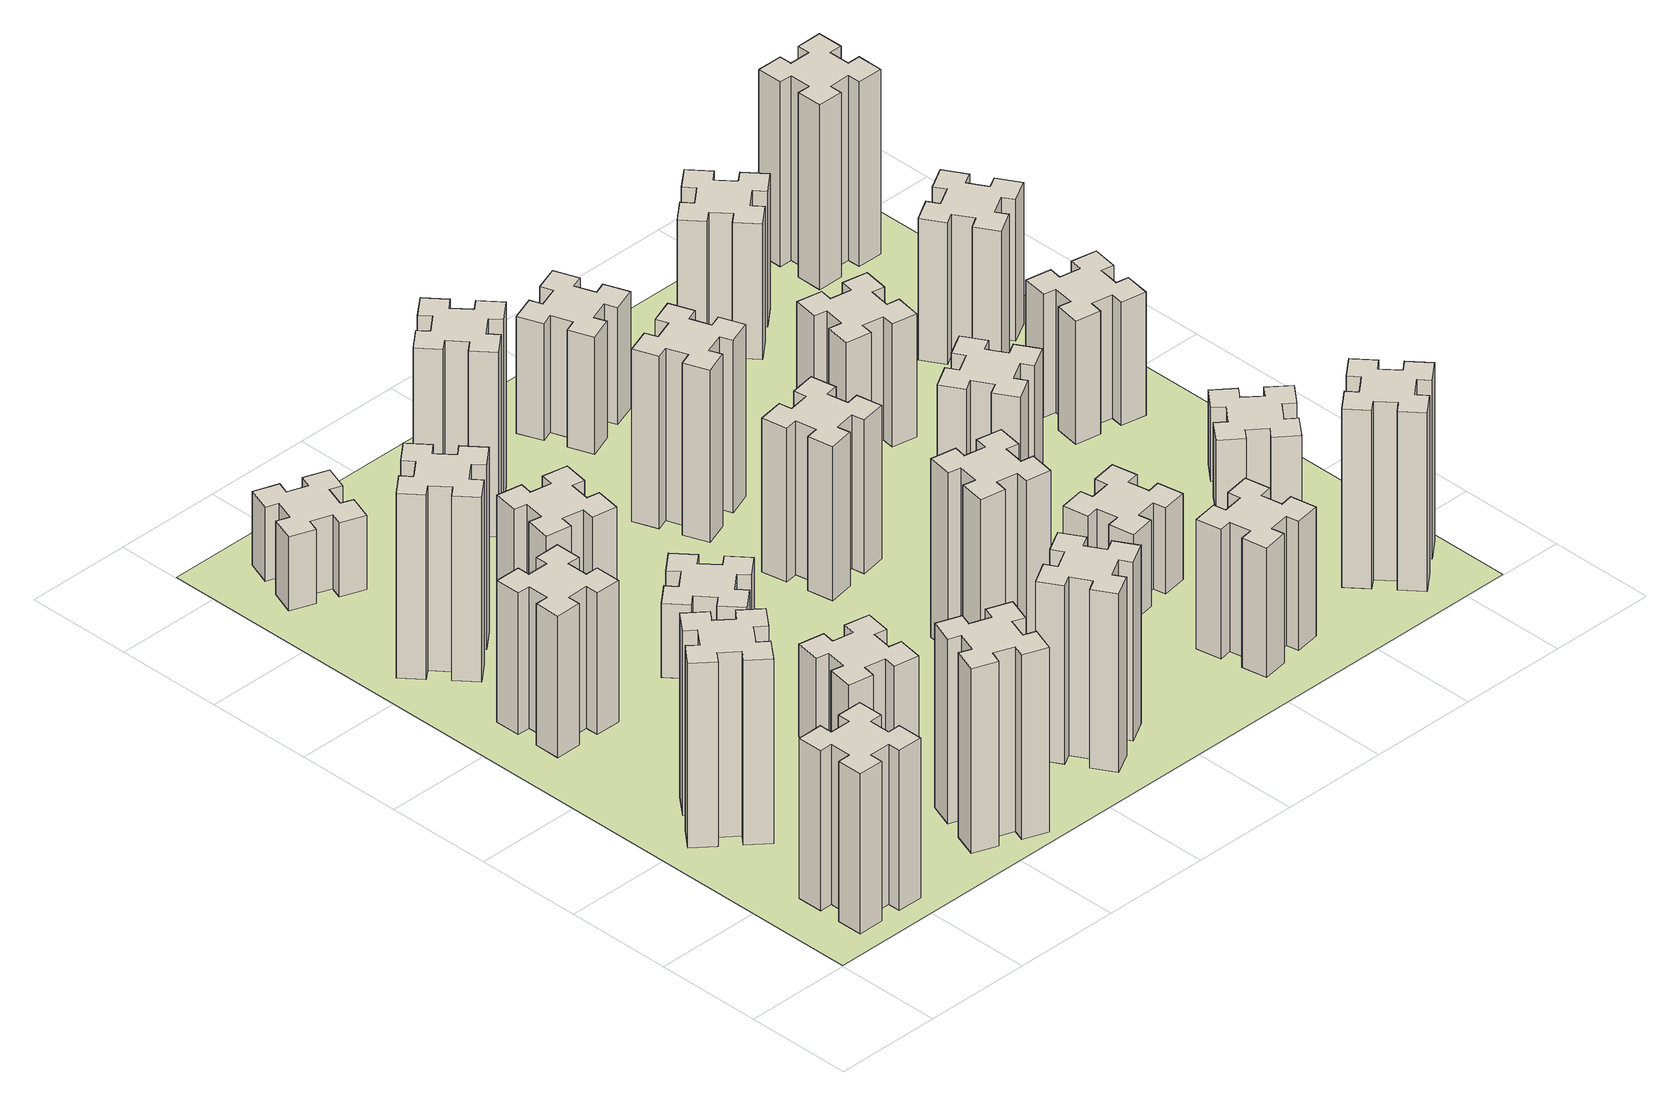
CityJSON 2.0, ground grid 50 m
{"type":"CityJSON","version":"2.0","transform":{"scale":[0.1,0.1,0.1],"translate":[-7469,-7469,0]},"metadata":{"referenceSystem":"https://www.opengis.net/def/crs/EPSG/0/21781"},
"CityObjects":{
"building1":{"type":"Building","attributes":{"class":"1000","function":"1000","usage":"1000","yearOfConstruction":2016,"roofType":"1000","measuredHeight":78,"storeysAboveGround":30,"storeysBelowGround":0},"geometry":[{"type":"Solid","lod":"1","boundaries":[[[[0,1,2,3,4,5,6,7,8,9,10,11,12,13,14,15,16,17,18,19]],[[17,16,20,21]],[[16,15,22,20]],[[15,14,23,22]],[[14,13,24,23]],[[13,12,25,24]],[[12,11,26,25]],[[11,10,27,26]],[[10,9,28,27]],[[9,8,29,28]],[[8,7,30,29]],[[7,6,31,30]],[[6,5,32,31]],[[5,4,33,32]],[[4,3,34,33]],[[3,2,35,34]],[[2,1,36,35]],[[1,0,37,36]],[[0,19,38,37]],[[19,18,39,38]],[[18,17,21,39]],[[24,25,26,27,28,29,30,31,32,33,34,35,36,37,38,39,21,20,22,23]]]]}]},
"building2":{"type":"Building","attributes":{"class":"1000","function":"1000","usage":"1000","yearOfConstruction":2016,"roofType":"1000","measuredHeight":90,"storeysAboveGround":30,"storeysBelowGround":0},"geometry":[{"type":"Solid","lod":"1","boundaries":[[[[40,41,42,43,44,45,46,47,48,49,50,51,52,53,54,55,56,57,58,59]],[[57,56,60,61]],[[56,55,62,60]],[[55,54,63,62]],[[54,53,64,63]],[[53,52,65,64]],[[52,51,66,65]],[[51,50,67,66]],[[50,49,68,67]],[[49,48,69,68]],[[48,47,70,69]],[[47,46,71,70]],[[46,45,72,71]],[[45,44,73,72]],[[44,43,74,73]],[[43,42,75,74]],[[42,41,76,75]],[[41,40,77,76]],[[40,59,78,77]],[[59,58,79,78]],[[58,57,61,79]],[[64,65,66,67,68,69,70,71,72,73,74,75,76,77,78,79,61,60,62,63]]]]}]},
"building3":{"type":"Building","attributes":{"class":"1000","function":"1000","usage":"1000","yearOfConstruction":2016,"roofType":"1000","measuredHeight":69,"storeysAboveGround":30,"storeysBelowGround":0},"geometry":[{"type":"Solid","lod":"1","boundaries":[[[[80,81,82,83,84,85,86,87,88,89,90,91,92,93,94,95,96,97,98,99]],[[97,96,100,101]],[[96,95,102,100]],[[95,94,103,102]],[[94,93,104,103]],[[93,92,105,104]],[[92,91,106,105]],[[91,90,107,106]],[[90,89,108,107]],[[89,88,109,108]],[[88,87,110,109]],[[87,86,111,110]],[[86,85,112,111]],[[85,84,113,112]],[[84,83,114,113]],[[83,82,115,114]],[[82,81,116,115]],[[81,80,117,116]],[[80,99,118,117]],[[99,98,119,118]],[[98,97,101,119]],[[104,105,106,107,108,109,110,111,112,113,114,115,116,117,118,119,101,100,102,103]]]]}]},
"building4":{"type":"Building","attributes":{"class":"1000","function":"1000","usage":"1000","yearOfConstruction":2016,"roofType":"1000","measuredHeight":90,"storeysAboveGround":30,"storeysBelowGround":0},"geometry":[{"type":"Solid","lod":"1","boundaries":[[[[120,121,122,123,124,125,126,127,128,129,130,131,132,133,134,135,136,137,138,139]],[[137,136,140,141]],[[136,135,142,140]],[[135,134,143,142]],[[134,133,144,143]],[[133,132,145,144]],[[132,131,146,145]],[[131,130,147,146]],[[130,129,148,147]],[[129,128,149,148]],[[128,127,150,149]],[[127,126,151,150]],[[126,125,152,151]],[[125,124,153,152]],[[124,123,154,153]],[[123,122,155,154]],[[122,121,156,155]],[[121,120,157,156]],[[120,139,158,157]],[[139,138,159,158]],[[138,137,141,159]],[[144,145,146,147,148,149,150,151,152,153,154,155,156,157,158,159,141,140,142,143]]]]}]},
"building5":{"type":"Building","attributes":{"class":"1000","function":"1000","usage":"1000","yearOfConstruction":2016,"roofType":"1000","measuredHeight":90,"storeysAboveGround":30,"storeysBelowGround":0},"geometry":[{"type":"Solid","lod":"1","boundaries":[[[[160,161,162,163,164,165,166,167,168,169,170,171,172,173,174,175,176,177,178,179]],[[177,176,180,181]],[[176,175,182,180]],[[175,174,183,182]],[[174,173,184,183]],[[173,172,185,184]],[[172,171,186,185]],[[171,170,187,186]],[[170,169,188,187]],[[169,168,189,188]],[[168,167,190,189]],[[167,166,191,190]],[[166,165,192,191]],[[165,164,193,192]],[[164,163,194,193]],[[163,162,195,194]],[[162,161,196,195]],[[161,160,197,196]],[[160,179,198,197]],[[179,178,199,198]],[[178,177,181,199]],[[184,185,186,187,188,189,190,191,192,193,194,195,196,197,198,199,181,180,182,183]]]]}]},
"building6":{"type":"Building","attributes":{"class":"1000","function":"1000","usage":"1000","yearOfConstruction":2016,"roofType":"1000","measuredHeight":36,"storeysAboveGround":30,"storeysBelowGround":0},"geometry":[{"type":"Solid","lod":"1","boundaries":[[[[200,201,202,203,204,205,206,207,208,209,210,211,212,213,214,215,216,217,218,219]],[[217,216,220,221]],[[216,215,222,220]],[[215,214,223,222]],[[214,213,224,223]],[[213,212,225,224]],[[212,211,226,225]],[[211,210,227,226]],[[210,209,228,227]],[[209,208,229,228]],[[208,207,230,229]],[[207,206,231,230]],[[206,205,232,231]],[[205,204,233,232]],[[204,203,234,233]],[[203,202,235,234]],[[202,201,236,235]],[[201,200,237,236]],[[200,219,238,237]],[[219,218,239,238]],[[218,217,221,239]],[[224,225,226,227,228,229,230,231,232,233,234,235,236,237,238,239,221,220,222,223]]]]}]},
"building7":{"type":"Building","attributes":{"class":"1000","function":"1000","usage":"1000","yearOfConstruction":2016,"roofType":"1000","measuredHeight":45,"storeysAboveGround":30,"storeysBelowGround":0},"geometry":[{"type":"Solid","lod":"1","boundaries":[[[[240,241,242,243,244,245,246,247,248,249,250,251,252,253,254,255,256,257,258,259]],[[257,256,260,261]],[[256,255,262,260]],[[255,254,263,262]],[[254,253,264,263]],[[253,252,265,264]],[[252,251,266,265]],[[251,250,267,266]],[[250,249,268,267]],[[249,248,269,268]],[[248,247,270,269]],[[247,246,271,270]],[[246,245,272,271]],[[245,244,273,272]],[[244,243,274,273]],[[243,242,275,274]],[[242,241,276,275]],[[241,240,277,276]],[[240,259,278,277]],[[259,258,279,278]],[[258,257,261,279]],[[264,265,266,267,268,269,270,271,272,273,274,275,276,277,278,279,261,260,262,263]]]]}]},
"building8":{"type":"Building","attributes":{"class":"1000","function":"1000","usage":"1000","yearOfConstruction":2016,"roofType":"1000","measuredHeight":36,"storeysAboveGround":30,"storeysBelowGround":0},"geometry":[{"type":"Solid","lod":"1","boundaries":[[[[280,281,282,283,284,285,286,287,288,289,290,291,292,293,294,295,296,297,298,299]],[[297,296,300,301]],[[296,295,302,300]],[[295,294,303,302]],[[294,293,304,303]],[[293,292,305,304]],[[292,291,306,305]],[[291,290,307,306]],[[290,289,308,307]],[[289,288,309,308]],[[288,287,310,309]],[[287,286,311,310]],[[286,285,312,311]],[[285,284,313,312]],[[284,283,314,313]],[[283,282,315,314]],[[282,281,316,315]],[[281,280,317,316]],[[280,299,318,317]],[[299,298,319,318]],[[298,297,301,319]],[[304,305,306,307,308,309,310,311,312,313,314,315,316,317,318,319,301,300,302,303]]]]}]},
"building9":{"type":"Building","attributes":{"class":"1000","function":"1000","usage":"1000","yearOfConstruction":2016,"roofType":"1000","measuredHeight":42,"storeysAboveGround":30,"storeysBelowGround":0},"geometry":[{"type":"Solid","lod":"1","boundaries":[[[[320,321,322,323,324,325,326,327,328,329,330,331,332,333,334,335,336,337,338,339]],[[337,336,340,341]],[[336,335,342,340]],[[335,334,343,342]],[[334,333,344,343]],[[333,332,345,344]],[[332,331,346,345]],[[331,330,347,346]],[[330,329,348,347]],[[329,328,349,348]],[[328,327,350,349]],[[327,326,351,350]],[[326,325,352,351]],[[325,324,353,352]],[[324,323,354,353]],[[323,322,355,354]],[[322,321,356,355]],[[321,320,357,356]],[[320,339,358,357]],[[339,338,359,358]],[[338,337,341,359]],[[344,345,346,347,348,349,350,351,352,353,354,355,356,357,358,359,341,340,342,343]]]]}]},
"building10":{"type":"Building","attributes":{"class":"1000","function":"1000","usage":"1000","yearOfConstruction":2016,"roofType":"1000","measuredHeight":87,"storeysAboveGround":30,"storeysBelowGround":0},"geometry":[{"type":"Solid","lod":"1","boundaries":[[[[360,361,362,363,364,365,366,367,368,369,370,371,372,373,374,375,376,377,378,379]],[[377,376,380,381]],[[376,375,382,380]],[[375,374,383,382]],[[374,373,384,383]],[[373,372,385,384]],[[372,371,386,385]],[[371,370,387,386]],[[370,369,388,387]],[[369,368,389,388]],[[368,367,390,389]],[[367,366,391,390]],[[366,365,392,391]],[[365,364,393,392]],[[364,363,394,393]],[[363,362,395,394]],[[362,361,396,395]],[[361,360,397,396]],[[360,379,398,397]],[[379,378,399,398]],[[378,377,381,399]],[[384,385,386,387,388,389,390,391,392,393,394,395,396,397,398,399,381,380,382,383]]]]}]},
"building11":{"type":"Building","attributes":{"class":"1000","function":"1000","usage":"1000","yearOfConstruction":2016,"roofType":"1000","measuredHeight":90,"storeysAboveGround":30,"storeysBelowGround":0},"geometry":[{"type":"Solid","lod":"1","boundaries":[[[[400,401,402,403,404,405,406,407,408,409,410,411,412,413,414,415,416,417,418,419]],[[417,416,420,421]],[[416,415,422,420]],[[415,414,423,422]],[[414,413,424,423]],[[413,412,425,424]],[[412,411,426,425]],[[411,410,427,426]],[[410,409,428,427]],[[409,408,429,428]],[[408,407,430,429]],[[407,406,431,430]],[[406,405,432,431]],[[405,404,433,432]],[[404,403,434,433]],[[403,402,435,434]],[[402,401,436,435]],[[401,400,437,436]],[[400,419,438,437]],[[419,418,439,438]],[[418,417,421,439]],[[424,425,426,427,428,429,430,431,432,433,434,435,436,437,438,439,421,420,422,423]]]]}]},
"building12":{"type":"Building","attributes":{"class":"1000","function":"1000","usage":"1000","yearOfConstruction":2016,"roofType":"1000","measuredHeight":87,"storeysAboveGround":30,"storeysBelowGround":0},"geometry":[{"type":"Solid","lod":"1","boundaries":[[[[440,441,442,443,444,445,446,447,448,449,450,451,452,453,454,455,456,457,458,459]],[[457,456,460,461]],[[456,455,462,460]],[[455,454,463,462]],[[454,453,464,463]],[[453,452,465,464]],[[452,451,466,465]],[[451,450,467,466]],[[450,449,468,467]],[[449,448,469,468]],[[448,447,470,469]],[[447,446,471,470]],[[446,445,472,471]],[[445,444,473,472]],[[444,443,474,473]],[[443,442,475,474]],[[442,441,476,475]],[[441,440,477,476]],[[440,459,478,477]],[[459,458,479,478]],[[458,457,461,479]],[[464,465,466,467,468,469,470,471,472,473,474,475,476,477,478,479,461,460,462,463]]]]}]},
"building13":{"type":"Building","attributes":{"class":"1000","function":"1000","usage":"1000","yearOfConstruction":2016,"roofType":"1000","measuredHeight":75,"storeysAboveGround":30,"storeysBelowGround":0},"geometry":[{"type":"Solid","lod":"1","boundaries":[[[[480,481,482,483,484,485,486,487,488,489,490,491,492,493,494,495,496,497,498,499]],[[497,496,500,501]],[[496,495,502,500]],[[495,494,503,502]],[[494,493,504,503]],[[493,492,505,504]],[[492,491,506,505]],[[491,490,507,506]],[[490,489,508,507]],[[489,488,509,508]],[[488,487,510,509]],[[487,486,511,510]],[[486,485,512,511]],[[485,484,513,512]],[[484,483,514,513]],[[483,482,515,514]],[[482,481,516,515]],[[481,480,517,516]],[[480,499,518,517]],[[499,498,519,518]],[[498,497,501,519]],[[504,505,506,507,508,509,510,511,512,513,514,515,516,517,518,519,501,500,502,503]]]]}]},
"building14":{"type":"Building","attributes":{"class":"1000","function":"1000","usage":"1000","yearOfConstruction":2016,"roofType":"1000","measuredHeight":84,"storeysAboveGround":30,"storeysBelowGround":0},"geometry":[{"type":"Solid","lod":"1","boundaries":[[[[520,521,522,523,524,525,526,527,528,529,530,531,532,533,534,535,536,537,538,539]],[[537,536,540,541]],[[536,535,542,540]],[[535,534,543,542]],[[534,533,544,543]],[[533,532,545,544]],[[532,531,546,545]],[[531,530,547,546]],[[530,529,548,547]],[[529,528,549,548]],[[528,527,550,549]],[[527,526,551,550]],[[526,525,552,551]],[[525,524,553,552]],[[524,523,554,553]],[[523,522,555,554]],[[522,521,556,555]],[[521,520,557,556]],[[520,539,558,557]],[[539,538,559,558]],[[538,537,541,559]],[[544,545,546,547,548,549,550,551,552,553,554,555,556,557,558,559,541,540,542,543]]]]}]},
"building15":{"type":"Building","attributes":{"class":"1000","function":"1000","usage":"1000","yearOfConstruction":2016,"roofType":"1000","measuredHeight":63,"storeysAboveGround":30,"storeysBelowGround":0},"geometry":[{"type":"Solid","lod":"1","boundaries":[[[[560,561,562,563,564,565,566,567,568,569,570,571,572,573,574,575,576,577,578,579]],[[577,576,580,581]],[[576,575,582,580]],[[575,574,583,582]],[[574,573,584,583]],[[573,572,585,584]],[[572,571,586,585]],[[571,570,587,586]],[[570,569,588,587]],[[569,568,589,588]],[[568,567,590,589]],[[567,566,591,590]],[[566,565,592,591]],[[565,564,593,592]],[[564,563,594,593]],[[563,562,595,594]],[[562,561,596,595]],[[561,560,597,596]],[[560,579,598,597]],[[579,578,599,598]],[[578,577,581,599]],[[584,585,586,587,588,589,590,591,592,593,594,595,596,597,598,599,581,580,582,583]]]]}]},
"building16":{"type":"Building","attributes":{"class":"1000","function":"1000","usage":"1000","yearOfConstruction":2016,"roofType":"1000","measuredHeight":57,"storeysAboveGround":30,"storeysBelowGround":0},"geometry":[{"type":"Solid","lod":"1","boundaries":[[[[600,601,602,603,604,605,606,607,608,609,610,611,612,613,614,615,616,617,618,619]],[[617,616,620,621]],[[616,615,622,620]],[[615,614,623,622]],[[614,613,624,623]],[[613,612,625,624]],[[612,611,626,625]],[[611,610,627,626]],[[610,609,628,627]],[[609,608,629,628]],[[608,607,630,629]],[[607,606,631,630]],[[606,605,632,631]],[[605,604,633,632]],[[604,603,634,633]],[[603,602,635,634]],[[602,601,636,635]],[[601,600,637,636]],[[600,619,638,637]],[[619,618,639,638]],[[618,617,621,639]],[[624,625,626,627,628,629,630,631,632,633,634,635,636,637,638,639,621,620,622,623]]]]}]},
"building17":{"type":"Building","attributes":{"class":"1000","function":"1000","usage":"1000","yearOfConstruction":2016,"roofType":"1000","measuredHeight":42,"storeysAboveGround":30,"storeysBelowGround":0},"geometry":[{"type":"Solid","lod":"1","boundaries":[[[[640,641,642,643,644,645,646,647,648,649,650,651,652,653,654,655,656,657,658,659]],[[657,656,660,661]],[[656,655,662,660]],[[655,654,663,662]],[[654,653,664,663]],[[653,652,665,664]],[[652,651,666,665]],[[651,650,667,666]],[[650,649,668,667]],[[649,648,669,668]],[[648,647,670,669]],[[647,646,671,670]],[[646,645,672,671]],[[645,644,673,672]],[[644,643,674,673]],[[643,642,675,674]],[[642,641,676,675]],[[641,640,677,676]],[[640,659,678,677]],[[659,658,679,678]],[[658,657,661,679]],[[664,665,666,667,668,669,670,671,672,673,674,675,676,677,678,679,661,660,662,663]]]]}]},
"building18":{"type":"Building","attributes":{"class":"1000","function":"1000","usage":"1000","yearOfConstruction":2016,"roofType":"1000","measuredHeight":69,"storeysAboveGround":30,"storeysBelowGround":0},"geometry":[{"type":"Solid","lod":"1","boundaries":[[[[680,681,682,683,684,685,686,687,688,689,690,691,692,693,694,695,696,697,698,699]],[[697,696,700,701]],[[696,695,702,700]],[[695,694,703,702]],[[694,693,704,703]],[[693,692,705,704]],[[692,691,706,705]],[[691,690,707,706]],[[690,689,708,707]],[[689,688,709,708]],[[688,687,710,709]],[[687,686,711,710]],[[686,685,712,711]],[[685,684,713,712]],[[684,683,714,713]],[[683,682,715,714]],[[682,681,716,715]],[[681,680,717,716]],[[680,699,718,717]],[[699,698,719,718]],[[698,697,701,719]],[[704,705,706,707,708,709,710,711,712,713,714,715,716,717,718,719,701,700,702,703]]]]}]},
"building19":{"type":"Building","attributes":{"class":"1000","function":"1000","usage":"1000","yearOfConstruction":2016,"roofType":"1000","measuredHeight":60,"storeysAboveGround":30,"storeysBelowGround":0},"geometry":[{"type":"Solid","lod":"1","boundaries":[[[[720,721,722,723,724,725,726,727,728,729,730,731,732,733,734,735,736,737,738,739]],[[737,736,740,741]],[[736,735,742,740]],[[735,734,743,742]],[[734,733,744,743]],[[733,732,745,744]],[[732,731,746,745]],[[731,730,747,746]],[[730,729,748,747]],[[729,728,749,748]],[[728,727,750,749]],[[727,726,751,750]],[[726,725,752,751]],[[725,724,753,752]],[[724,723,754,753]],[[723,722,755,754]],[[722,721,756,755]],[[721,720,757,756]],[[720,739,758,757]],[[739,738,759,758]],[[738,737,741,759]],[[744,745,746,747,748,749,750,751,752,753,754,755,756,757,758,759,741,740,742,743]]]]}]},
"building20":{"type":"Building","attributes":{"class":"1000","function":"1000","usage":"1000","yearOfConstruction":2016,"roofType":"1000","measuredHeight":87,"storeysAboveGround":30,"storeysBelowGround":0},"geometry":[{"type":"Solid","lod":"1","boundaries":[[[[760,761,762,763,764,765,766,767,768,769,770,771,772,773,774,775,776,777,778,779]],[[777,776,780,781]],[[776,775,782,780]],[[775,774,783,782]],[[774,773,784,783]],[[773,772,785,784]],[[772,771,786,785]],[[771,770,787,786]],[[770,769,788,787]],[[769,768,789,788]],[[768,767,790,789]],[[767,766,791,790]],[[766,765,792,791]],[[765,764,793,792]],[[764,763,794,793]],[[763,762,795,794]],[[762,761,796,795]],[[761,760,797,796]],[[760,779,798,797]],[[779,778,799,798]],[[778,777,781,799]],[[784,785,786,787,788,789,790,791,792,793,794,795,796,797,798,799,781,780,782,783]]]]}]},
"building21":{"type":"Building","attributes":{"class":"1000","function":"1000","usage":"1000","yearOfConstruction":2016,"roofType":"1000","measuredHeight":66,"storeysAboveGround":30,"storeysBelowGround":0},"geometry":[{"type":"Solid","lod":"1","boundaries":[[[[800,801,802,803,804,805,806,807,808,809,810,811,812,813,814,815,816,817,818,819]],[[817,816,820,821]],[[816,815,822,820]],[[815,814,823,822]],[[814,813,824,823]],[[813,812,825,824]],[[812,811,826,825]],[[811,810,827,826]],[[810,809,828,827]],[[809,808,829,828]],[[808,807,830,829]],[[807,806,831,830]],[[806,805,832,831]],[[805,804,833,832]],[[804,803,834,833]],[[803,802,835,834]],[[802,801,836,835]],[[801,800,837,836]],[[800,819,838,837]],[[819,818,839,838]],[[818,817,821,839]],[[824,825,826,827,828,829,830,831,832,833,834,835,836,837,838,839,821,820,822,823]]]]}]},
"building22":{"type":"Building","attributes":{"class":"1000","function":"1000","usage":"1000","yearOfConstruction":2016,"roofType":"1000","measuredHeight":36,"storeysAboveGround":30,"storeysBelowGround":0},"geometry":[{"type":"Solid","lod":"1","boundaries":[[[[840,841,842,843,844,845,846,847,848,849,850,851,852,853,854,855,856,857,858,859]],[[857,856,860,861]],[[856,855,862,860]],[[855,854,863,862]],[[854,853,864,863]],[[853,852,865,864]],[[852,851,866,865]],[[851,850,867,866]],[[850,849,868,867]],[[849,848,869,868]],[[848,847,870,869]],[[847,846,871,870]],[[846,845,872,871]],[[845,844,873,872]],[[844,843,874,873]],[[843,842,875,874]],[[842,841,876,875]],[[841,840,877,876]],[[840,859,878,877]],[[859,858,879,878]],[[858,857,861,879]],[[864,865,866,867,868,869,870,871,872,873,874,875,876,877,878,879,861,860,862,863]]]]}]},
"building23":{"type":"Building","attributes":{"class":"1000","function":"1000","usage":"1000","yearOfConstruction":2016,"roofType":"1000","measuredHeight":60,"storeysAboveGround":30,"storeysBelowGround":0},"geometry":[{"type":"Solid","lod":"1","boundaries":[[[[880,881,882,883,884,885,886,887,888,889,890,891,892,893,894,895,896,897,898,899]],[[897,896,900,901]],[[896,895,902,900]],[[895,894,903,902]],[[894,893,904,903]],[[893,892,905,904]],[[892,891,906,905]],[[891,890,907,906]],[[890,889,908,907]],[[889,888,909,908]],[[888,887,910,909]],[[887,886,911,910]],[[886,885,912,911]],[[885,884,913,912]],[[884,883,914,913]],[[883,882,915,914]],[[882,881,916,915]],[[881,880,917,916]],[[880,899,918,917]],[[899,898,919,918]],[[898,897,901,919]],[[904,905,906,907,908,909,910,911,912,913,914,915,916,917,918,919,901,900,902,903]]]]}]},
"building24":{"type":"Building","attributes":{"class":"1000","function":"1000","usage":"1000","yearOfConstruction":2016,"roofType":"1000","measuredHeight":69,"storeysAboveGround":30,"storeysBelowGround":0},"geometry":[{"type":"Solid","lod":"1","boundaries":[[[[920,921,922,923,924,925,926,927,928,929,930,931,932,933,934,935,936,937,938,939]],[[937,936,940,941]],[[936,935,942,940]],[[935,934,943,942]],[[934,933,944,943]],[[933,932,945,944]],[[932,931,946,945]],[[931,930,947,946]],[[930,929,948,947]],[[929,928,949,948]],[[928,927,950,949]],[[927,926,951,950]],[[926,925,952,951]],[[925,924,953,952]],[[924,923,954,953]],[[923,922,955,954]],[[922,921,956,955]],[[921,920,957,956]],[[920,939,958,957]],[[939,938,959,958]],[[938,937,941,959]],[[944,945,946,947,948,949,950,951,952,953,954,955,956,957,958,959,941,940,942,943]]]]}]},
"building25":{"type":"Building","attributes":{"class":"1000","function":"1000","usage":"1000","yearOfConstruction":2016,"roofType":"1000","measuredHeight":90,"storeysAboveGround":30,"storeysBelowGround":0},"geometry":[{"type":"Solid","lod":"1","boundaries":[[[[960,961,962,963,964,965,966,967,968,969,970,971,972,973,974,975,976,977,978,979]],[[977,976,980,981]],[[976,975,982,980]],[[975,974,983,982]],[[974,973,984,983]],[[973,972,985,984]],[[972,971,986,985]],[[971,970,987,986]],[[970,969,988,987]],[[969,968,989,988]],[[968,967,990,989]],[[967,966,991,990]],[[966,965,992,991]],[[965,964,993,992]],[[964,963,994,993]],[[963,962,995,994]],[[962,961,996,995]],[[961,960,997,996]],[[960,979,998,997]],[[979,978,999,998]],[[978,977,981,999]],[[984,985,986,987,988,989,990,991,992,993,994,995,996,997,998,999,981,980,982,983]]]]}]},
"landuse1":{"type":"LandUse","attributes":{"name":"plot1","function":"1010"},"geometry":[{"type":"MultiSurface","lod":"1","boundaries":[[[1000,1001,1002,1003]]]}]}
},
"vertices":[
[265,325,0],[265,225,0],[205,225,0],[205,105,0],[325,105,0],[325,165,0],[425,165,0],[425,105,0],[545,105,0],[545,225,0],[485,225,0],[485,325,0],[545,325,0],[545,445,0],[425,445,0],[425,385,0],[325,385,0],[325,445,0],[205,445,0],[205,325,0],[325,385,780],[325,445,780],[425,385,780],[425,445,780],[545,445,780],[545,325,780],[485,325,780],[485,225,780],[545,225,780],[545,105,780],[425,105,780],[425,165,780],[325,165,780],[325,105,780],[205,105,780],[205,225,780],[265,225,780],[265,325,780],[205,325,780],[205,445,780],
[484,1067,0],[408,1132,0],[446,1178,0],[354,1255,0],[277,1163,0],[323,1124,0],[259,1048,0],[213,1086,0],[136,994,0],[228,917,0],[266,963,0],[343,899,0],[304,853,0],[396,776,0],[473,868,0],[427,906,0],[492,983,0],[538,944,0],[615,1036,0],[523,1113,0],[492,983,900],[538,944,900],[427,906,900],[473,868,900],[396,776,900],[304,853,900],[343,899,900],[266,963,900],[228,917,900],[136,994,900],[213,1086,900],[259,1048,900],[323,1124,900],[277,1163,900],[354,1255,900],[446,1178,900],[408,1132,900],[484,1067,900],[523,1113,900],[615,1036,900],
[425,2065,0],[325,2065,0],[325,2125,0],[205,2125,0],[205,2005,0],[265,2005,0],[265,1905,0],[205,1905,0],[205,1785,0],[325,1785,0],[325,1845,0],[425,1845,0],[425,1785,0],[545,1785,0],[545,1905,0],[485,1905,0],[485,2005,0],[545,2005,0],[545,2125,0],[425,2125,0],[485,2005,690],[545,2005,690],[485,1905,690],[545,1905,690],[545,1785,690],[425,1785,690],[425,1845,690],[325,1845,690],[325,1785,690],[205,1785,690],[205,1905,690],[265,1905,690],[265,2005,690],[205,2005,690],[205,2125,690],[325,2125,690],[325,2065,690],[425,2065,690],[425,2125,690],[545,2125,690],
[492,2628,0],[427,2704,0],[473,2743,0],[396,2835,0],[304,2758,0],[343,2712,0],[266,2647,0],[228,2693,0],[136,2616,0],[213,2524,0],[259,2563,0],[323,2486,0],[277,2448,0],[354,2356,0],[446,2433,0],[408,2479,0],[484,2543,0],[523,2497,0],[615,2574,0],[538,2666,0],[484,2543,900],[523,2497,900],[408,2479,900],[446,2433,900],[354,2356,900],[277,2448,900],[323,2486,900],[259,2563,900],[213,2524,900],[136,2616,900],[228,2693,900],[266,2647,900],[343,2712,900],[304,2758,900],[396,2835,900],[473,2743,900],[427,2704,900],[492,2628,900],[538,2666,900],[615,2574,900],
[1029,360,0],[995,266,0],[939,287,0],[897,174,0],[1010,133,0],[1031,189,0],[1125,155,0],[1104,99,0],[1217,57,0],[1258,170,0],[1202,191,0],[1236,285,0],[1292,264,0],[1333,377,0],[1220,418,0],[1200,362,0],[1106,396,0],[1127,452,0],[1014,493,0],[973,380,0],[1106,396,900],[1127,452,900],[1200,362,900],[1220,418,900],[1333,377,900],[1292,264,900],[1236,285,900],[1202,191,900],[1258,170,900],[1217,57,900],[1104,99,900],[1125,155,900],[1031,189,900],[1010,133,900],[897,174,900],[939,287,900],[995,266,900],[1029,360,900],[973,380,900],[1014,493,900],
[462,3251,0],[496,3345,0],[552,3324,0],[593,3437,0],[480,3478,0],[460,3422,0],[366,3456,0],[387,3512,0],[274,3553,0],[233,3440,0],[289,3420,0],[255,3326,0],[199,3347,0],[157,3234,0],[270,3193,0],[291,3249,0],[385,3215,0],[364,3159,0],[477,3117,0],[518,3230,0],[385,3215,360],[364,3159,360],[291,3249,360],[270,3193,360],[157,3234,360],[199,3347,360],[255,3326,360],[289,3420,360],[233,3440,360],[274,3553,360],[387,3512,360],[366,3456,360],[460,3422,360],[480,3478,360],[593,3437,360],[552,3324,360],[496,3345,360],[462,3251,360],[518,3230,360],[477,3117,360],
[1047,916,0],[1145,898,0],[1135,839,0],[1253,818,0],[1274,937,0],[1215,947,0],[1232,1045,0],[1291,1035,0],[1312,1153,0],[1194,1174,0],[1184,1115,0],[1085,1132,0],[1096,1191,0],[977,1212,0],[957,1094,0],[1016,1084,0],[998,985,0],[939,996,0],[918,877,0],[1037,857,0],[998,985,450],[939,996,450],[1016,1084,450],[957,1094,450],[977,1212,450],[1096,1191,450],[1085,1132,450],[1184,1115,450],[1194,1174,450],[1312,1153,450],[1291,1035,450],[1232,1045,450],[1215,947,450],[1274,937,450],[1253,818,450],[1135,839,450],[1145,898,450],[1047,916,450],[1037,857,450],[918,877,450],
[1083,1972,0],[1006,1907,0],[968,1953,0],[876,1876,0],[953,1784,0],[999,1823,0],[1063,1746,0],[1017,1708,0],[1094,1616,0],[1186,1693,0],[1148,1739,0],[1224,1803,0],[1263,1757,0],[1355,1834,0],[1278,1926,0],[1232,1888,0],[1167,1964,0],[1213,2003,0],[1136,2095,0],[1044,2018,0],[1167,1964,360],[1213,2003,360],[1232,1888,360],[1278,1926,360],[1355,1834,360],[1263,1757,360],[1224,1803,360],[1148,1739,360],[1186,1693,360],[1094,1616,360],[1017,1708,360],[1063,1746,360],[999,1823,360],[953,1784,360],[876,1876,360],[968,1953,360],[1006,1907,360],[1083,1972,360],[1044,2018,360],[1136,2095,360],
[1115,2527,0],[1132,2625,0],[1191,2615,0],[1212,2733,0],[1094,2754,0],[1084,2695,0],[985,2712,0],[996,2771,0],[877,2792,0],[857,2674,0],[916,2664,0],[898,2565,0],[839,2576,0],[818,2457,0],[937,2437,0],[947,2496,0],[1045,2478,0],[1035,2419,0],[1153,2398,0],[1174,2517,0],[1045,2478,420],[1035,2419,420],[947,2496,420],[937,2437,420],[818,2457,420],[839,2576,420],[898,2565,420],[916,2664,420],[857,2674,420],[877,2792,420],[996,2771,420],[985,2712,420],[1084,2695,420],[1094,2754,420],[1212,2733,420],[1191,2615,420],[1132,2625,420],[1115,2527,420],[1174,2517,420],[1153,2398,420],
[1744,496,0],[1657,446,0],[1627,498,0],[1523,438,0],[1583,334,0],[1635,364,0],[1685,277,0],[1633,247,0],[1693,143,0],[1797,203,0],[1767,255,0],[1854,305,0],[1884,253,0],[1988,313,0],[1928,417,0],[1876,387,0],[1826,474,0],[1878,504,0],[1818,608,0],[1714,548,0],[1826,474,870],[1878,504,870],[1876,387,870],[1928,417,870],[1988,313,870],[1884,253,870],[1854,305,870],[1767,255,870],[1797,203,870],[1693,143,870],[1633,247,870],[1685,277,870],[1635,364,870],[1583,334,870],[1523,438,870],[1627,498,870],[1657,446,870],[1744,496,870],[1714,548,870],[1818,608,870],
[999,3203,0],[1063,3126,0],[1017,3088,0],[1094,2996,0],[1186,3073,0],[1148,3119,0],[1224,3183,0],[1263,3137,0],[1355,3214,0],[1278,3306,0],[1232,3268,0],[1167,3344,0],[1213,3383,0],[1136,3475,0],[1044,3398,0],[1083,3352,0],[1006,3287,0],[968,3333,0],[876,3256,0],[953,3164,0],[1006,3287,900],[968,3333,900],[1083,3352,900],[1044,3398,900],[1136,3475,900],[1213,3383,900],[1167,3344,900],[1232,3268,900],[1278,3306,900],[1355,3214,900],[1263,3137,900],[1224,3183,900],[1148,3119,900],[1186,3073,900],[1094,2996,900],[1017,3088,900],[1063,3126,900],[999,3203,900],[953,3164,900],[876,3256,900],
[2055,1047,0],[2072,1145,0],[2131,1135,0],[2152,1253,0],[2034,1274,0],[2024,1215,0],[1925,1232,0],[1936,1291,0],[1817,1312,0],[1797,1194,0],[1856,1184,0],[1838,1085,0],[1779,1096,0],[1758,977,0],[1877,957,0],[1887,1016,0],[1985,998,0],[1975,939,0],[2093,918,0],[2114,1037,0],[1985,998,870],[1975,939,870],[1887,1016,870],[1877,957,870],[1758,977,870],[1779,1096,870],[1838,1085,870],[1856,1184,870],[1797,1194,870],[1817,1312,870],[1936,1291,870],[1925,1232,870],[2024,1215,870],[2034,1274,870],[2152,1253,870],[2131,1135,870],[2072,1145,870],[2055,1047,870],[2114,1037,870],[2093,918,870],
[1972,1925,0],[1955,2024,0],[2014,2034,0],[1993,2152,0],[1875,2131,0],[1885,2072,0],[1787,2055,0],[1777,2114,0],[1658,2093,0],[1679,1975,0],[1738,1985,0],[1756,1887,0],[1697,1877,0],[1717,1758,0],[1836,1779,0],[1825,1838,0],[1924,1856,0],[1934,1797,0],[2052,1817,0],[2031,1936,0],[1924,1856,750],[1934,1797,750],[1825,1838,750],[1836,1779,750],[1717,1758,750],[1697,1877,750],[1756,1887,750],[1738,1985,750],[1679,1975,750],[1658,2093,750],[1777,2114,750],[1787,2055,750],[1885,2072,750],[1875,2131,750],[1993,2152,750],[2014,2034,750],[1955,2024,750],[1972,1925,750],[2031,1936,750],[2052,1817,750],
[1876,2586,0],[1842,2680,0],[1898,2700,0],[1857,2813,0],[1744,2772,0],[1765,2716,0],[1671,2682,0],[1650,2738,0],[1537,2697,0],[1579,2584,0],[1635,2605,0],[1669,2511,0],[1613,2490,0],[1654,2377,0],[1767,2419,0],[1746,2475,0],[1840,2509,0],[1860,2453,0],[1973,2494,0],[1932,2607,0],[1840,2509,840],[1860,2453,840],[1746,2475,840],[1767,2419,840],[1654,2377,840],[1613,2490,840],[1669,2511,840],[1635,2605,840],[1579,2584,840],[1537,2697,840],[1650,2738,840],[1671,2682,840],[1765,2716,840],[1744,2772,840],[1857,2813,840],[1898,2700,840],[1842,2680,840],[1876,2586,840],[1932,2607,840],[1973,2494,840],
[2665,258,0],[2764,276,0],[2774,217,0],[2892,237,0],[2871,356,0],[2812,345,0],[2795,444,0],[2854,454,0],[2833,572,0],[2715,551,0],[2725,492,0],[2627,475,0],[2617,534,0],[2498,513,0],[2519,395,0],[2578,405,0],[2596,307,0],[2537,297,0],[2557,178,0],[2676,199,0],[2596,307,630],[2537,297,630],[2578,405,630],[2519,395,630],[2498,513,630],[2617,534,630],[2627,475,630],[2725,492,630],[2715,551,630],[2833,572,630],[2854,454,630],[2795,444,630],[2812,345,630],[2871,356,630],[2892,237,630],[2774,217,630],[2764,276,630],[2665,258,630],[2676,199,630],[2557,178,630],
[1846,3215,0],[1940,3249,0],[1960,3193,0],[2073,3234,0],[2032,3347,0],[1976,3326,0],[1942,3420,0],[1998,3440,0],[1957,3553,0],[1844,3512,0],[1865,3456,0],[1771,3422,0],[1750,3478,0],[1637,3437,0],[1679,3324,0],[1735,3345,0],[1769,3251,0],[1713,3230,0],[1754,3117,0],[1867,3159,0],[1769,3251,570],[1713,3230,570],[1735,3345,570],[1679,3324,570],[1637,3437,570],[1750,3478,570],[1771,3422,570],[1865,3456,570],[1844,3512,570],[1957,3553,570],[1998,3440,570],[1942,3420,570],[1976,3326,570],[2032,3347,570],[2073,3234,570],[1960,3193,570],[1940,3249,570],[1846,3215,570],[1867,3159,570],[1754,3117,570],
[2625,1132,0],[2527,1115,0],[2517,1174,0],[2398,1153,0],[2419,1035,0],[2478,1045,0],[2496,947,0],[2437,937,0],[2457,818,0],[2576,839,0],[2565,898,0],[2664,916,0],[2674,857,0],[2792,877,0],[2771,996,0],[2712,985,0],[2695,1084,0],[2754,1094,0],[2733,1212,0],[2615,1191,0],[2695,1084,420],[2754,1094,420],[2712,985,420],[2771,996,420],[2792,877,420],[2674,857,420],[2664,916,420],[2565,898,420],[2576,839,420],[2457,818,420],[2437,937,420],[2496,947,420],[2478,1045,420],[2419,1035,420],[2398,1153,420],[2517,1174,420],[2527,1115,420],[2625,1132,420],[2615,1191,420],[2733,1212,420],
[2475,1744,0],[2525,1657,0],[2473,1627,0],[2533,1523,0],[2637,1583,0],[2607,1635,0],[2694,1685,0],[2724,1633,0],[2828,1693,0],[2768,1797,0],[2716,1767,0],[2666,1854,0],[2718,1884,0],[2658,1988,0],[2554,1928,0],[2584,1876,0],[2497,1826,0],[2467,1878,0],[2363,1818,0],[2423,1714,0],[2497,1826,690],[2467,1878,690],[2584,1876,690],[2554,1928,690],[2658,1988,690],[2718,1884,690],[2666,1854,690],[2716,1767,690],[2768,1797,690],[2828,1693,690],[2724,1633,690],[2694,1685,690],[2607,1635,690],[2637,1583,690],[2533,1523,690],[2473,1627,690],[2525,1657,690],[2475,1744,690],[2423,1714,690],[2363,1818,690],
[2496,2564,0],[2478,2465,0],[2419,2476,0],[2398,2357,0],[2517,2337,0],[2527,2396,0],[2625,2378,0],[2615,2319,0],[2733,2298,0],[2754,2417,0],[2695,2427,0],[2712,2525,0],[2771,2515,0],[2792,2633,0],[2674,2654,0],[2664,2595,0],[2565,2612,0],[2576,2671,0],[2457,2692,0],[2437,2574,0],[2565,2612,600],[2576,2671,600],[2664,2595,600],[2674,2654,600],[2792,2633,600],[2771,2515,600],[2712,2525,600],[2695,2427,600],[2754,2417,600],[2733,2298,600],[2615,2319,600],[2625,2378,600],[2527,2396,600],[2517,2337,600],[2398,2357,600],[2419,2476,600],[2478,2465,600],[2496,2564,600],[2437,2574,600],[2457,2692,600],
[3468,259,0],[3544,323,0],[3583,277,0],[3675,354,0],[3598,446,0],[3552,408,0],[3487,484,0],[3533,523,0],[3456,615,0],[3364,538,0],[3403,492,0],[3326,427,0],[3288,473,0],[3196,396,0],[3273,304,0],[3319,343,0],[3383,266,0],[3337,228,0],[3414,136,0],[3506,213,0],[3383,266,870],[3337,228,870],[3319,343,870],[3273,304,870],[3196,396,870],[3288,473,870],[3326,427,870],[3403,492,870],[3364,538,870],[3456,615,870],[3533,523,870],[3487,484,870],[3552,408,870],[3598,446,870],[3675,354,870],[3583,277,870],[3544,323,870],[3468,259,870],[3506,213,870],[3414,136,870],
[2812,3368,0],[2747,3444,0],[2793,3483,0],[2716,3575,0],[2624,3498,0],[2663,3452,0],[2586,3387,0],[2548,3433,0],[2456,3356,0],[2533,3264,0],[2579,3303,0],[2643,3226,0],[2597,3188,0],[2674,3096,0],[2766,3173,0],[2728,3219,0],[2804,3283,0],[2843,3237,0],[2935,3314,0],[2858,3406,0],[2804,3283,660],[2843,3237,660],[2728,3219,660],[2766,3173,660],[2674,3096,660],[2597,3188,660],[2643,3226,660],[2579,3303,660],[2533,3264,660],[2456,3356,660],[2548,3433,660],[2586,3387,660],[2663,3452,660],[2624,3498,660],[2716,3575,660],[2793,3483,660],[2747,3444,660],[2812,3368,660],[2858,3406,660],[2935,3314,660],
[3487,1006,0],[3552,1083,0],[3598,1044,0],[3675,1136,0],[3583,1213,0],[3544,1167,0],[3468,1232,0],[3506,1278,0],[3414,1355,0],[3337,1263,0],[3383,1224,0],[3319,1148,0],[3273,1186,0],[3196,1094,0],[3288,1017,0],[3326,1063,0],[3403,999,0],[3364,953,0],[3456,876,0],[3533,968,0],[3403,999,360],[3364,953,360],[3326,1063,360],[3288,1017,360],[3196,1094,360],[3273,1186,360],[3319,1148,360],[3383,1224,360],[3337,1263,360],[3414,1355,360],[3506,1278,360],[3468,1232,360],[3544,1167,360],[3583,1213,360],[3675,1136,360],[3598,1044,360],[3552,1083,360],[3487,1006,360],[3533,968,360],[3456,876,360],
[3267,1856,0],[3365,1838,0],[3355,1779,0],[3473,1758,0],[3494,1877,0],[3435,1887,0],[3452,1985,0],[3511,1975,0],[3532,2093,0],[3414,2114,0],[3404,2055,0],[3305,2072,0],[3316,2131,0],[3197,2152,0],[3177,2034,0],[3236,2024,0],[3218,1925,0],[3159,1936,0],[3138,1817,0],[3257,1797,0],[3218,1925,600],[3159,1936,600],[3236,2024,600],[3177,2034,600],[3197,2152,600],[3316,2131,600],[3305,2072,600],[3404,2055,600],[3414,2114,600],[3532,2093,600],[3511,1975,600],[3452,1985,600],[3435,1887,600],[3494,1877,600],[3473,1758,600],[3355,1779,600],[3365,1838,600],[3267,1856,600],[3257,1797,600],[3138,1817,600],
[3347,2475,0],[3434,2525,0],[3464,2473,0],[3568,2533,0],[3508,2637,0],[3456,2607,0],[3406,2694,0],[3458,2724,0],[3398,2828,0],[3294,2768,0],[3324,2716,0],[3237,2666,0],[3207,2718,0],[3103,2658,0],[3163,2554,0],[3215,2584,0],[3265,2497,0],[3213,2467,0],[3273,2363,0],[3377,2423,0],[3265,2497,690],[3213,2467,690],[3215,2584,690],[3163,2554,690],[3103,2658,690],[3207,2718,690],[3237,2666,690],[3324,2716,690],[3294,2768,690],[3398,2828,690],[3458,2724,690],[3406,2694,690],[3456,2607,690],[3508,2637,690],[3568,2533,690],[3464,2473,690],[3434,2525,690],[3347,2475,690],[3377,2423,690],[3273,2363,690],
[3285,3325,0],[3385,3325,0],[3385,3265,0],[3505,3265,0],[3505,3385,0],[3445,3385,0],[3445,3485,0],[3505,3485,0],[3505,3605,0],[3385,3605,0],[3385,3545,0],[3285,3545,0],[3285,3605,0],[3165,3605,0],[3165,3485,0],[3225,3485,0],[3225,3385,0],[3165,3385,0],[3165,3265,0],[3285,3265,0],[3225,3385,900],[3165,3385,900],[3225,3485,900],[3165,3485,900],[3165,3605,900],[3285,3605,900],[3285,3545,900],[3385,3545,900],[3385,3605,900],[3505,3605,900],[3505,3485,900],[3445,3485,900],[3445,3385,900],[3505,3385,900],[3505,3265,900],[3385,3265,900],[3385,3325,900],[3285,3325,900],[3285,3265,900],[3165,3265,900],
[5,3705,0],[3705,3705,0],[3705,5,0],[5,5,0]
]}
